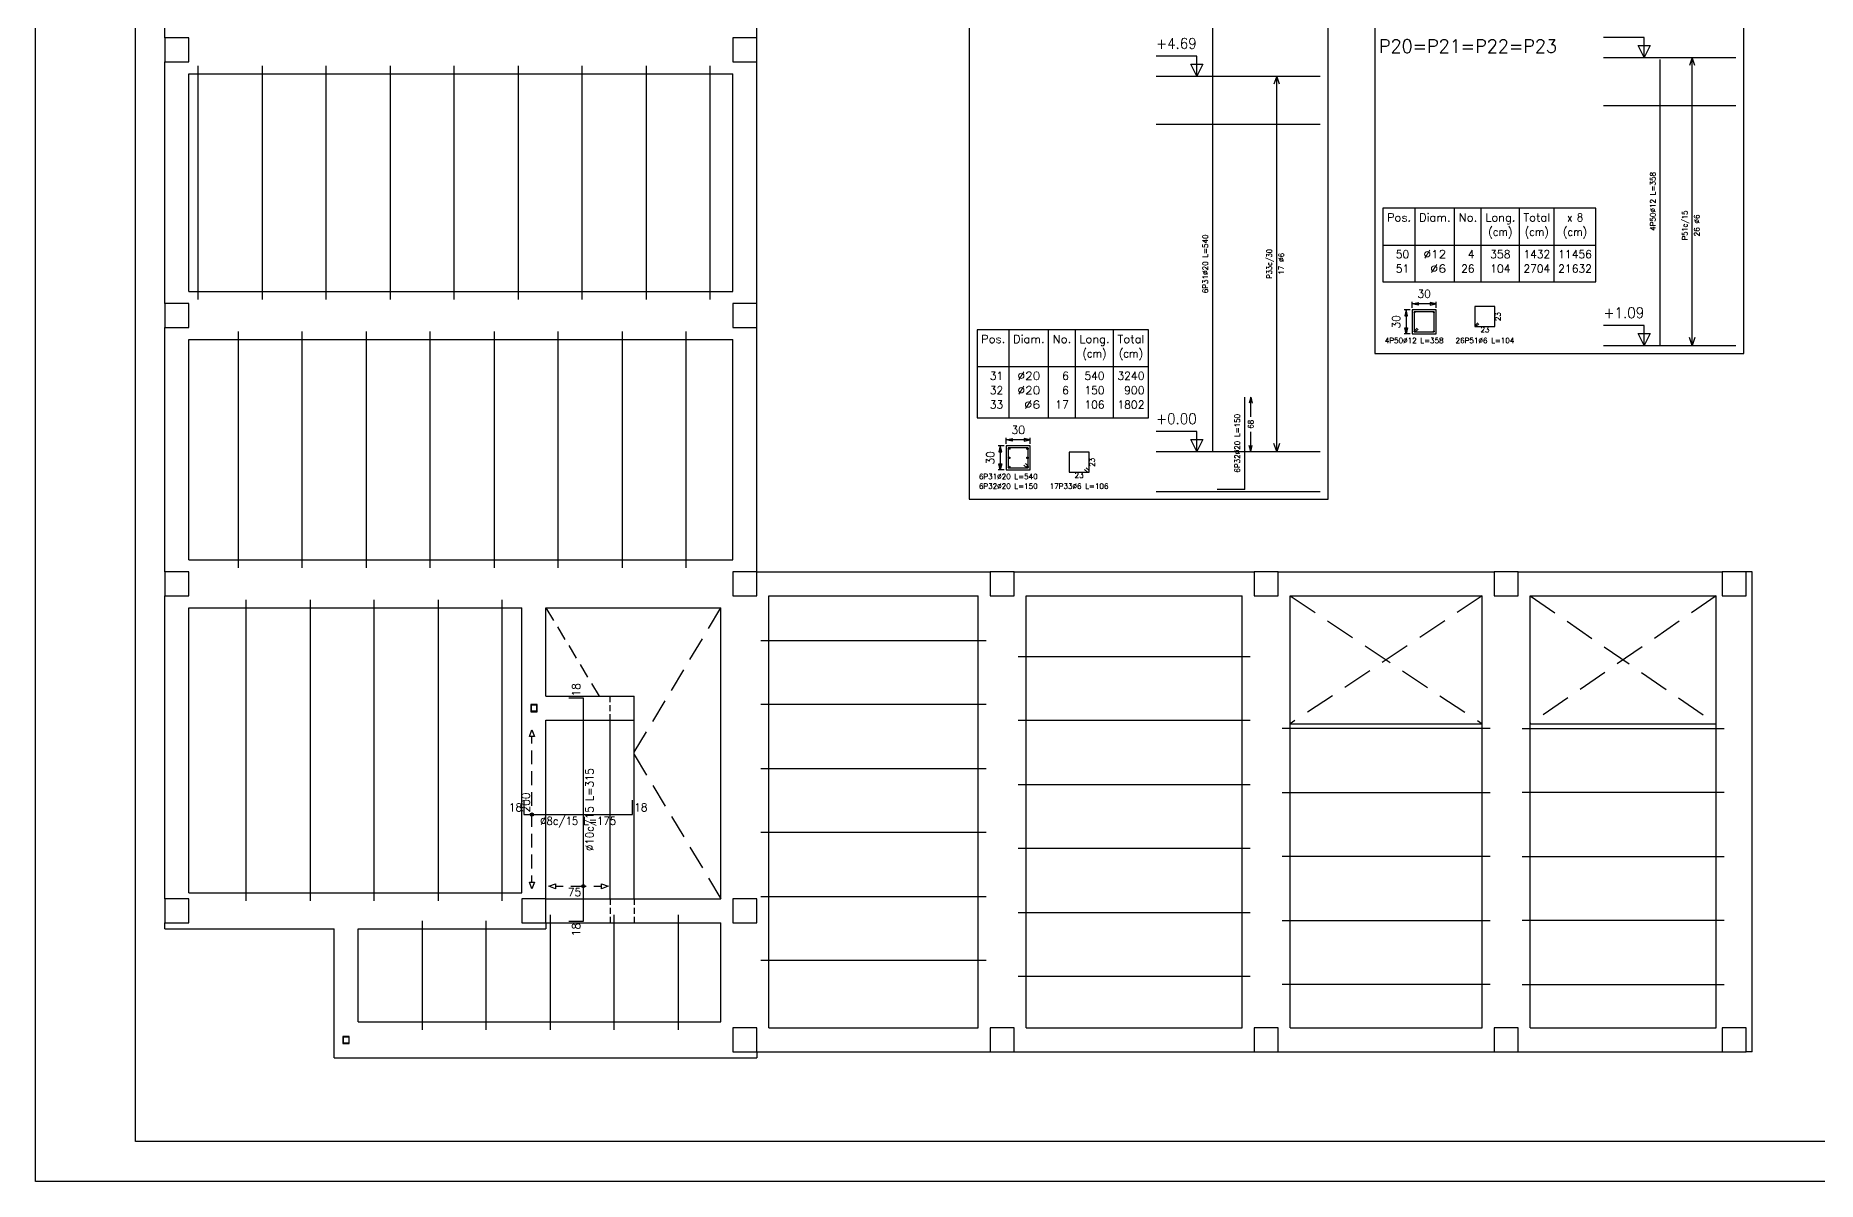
# Model space of a CAD drawing. Header units: millimetres. Extents: x 853.1 to 905, y 350.8 to 380.5.
# Drawn here: x 853.06 to 875.33, y 350.78 to 365.1 of the extents above; entities that cross this region are included whole.
import ezdxf
from ezdxf.enums import TextEntityAlignment as Align

# ---------------------------------------------------------------- set-up
doc = ezdxf.new("R2010")
doc.units = ezdxf.units.MM
doc.linetypes.add('CYPELINEA', pattern=[0])
doc.linetypes.add('TRAZOS2', pattern=[0.375, 0.25, -0.125])
for name, color, linetype in [('015', 1, 'Continuous'), ('07', 6, 'Continuous'), ('ARM_LONGITUDINAL', 3, 'CYPELINEA'), ('ARM_TRANSVERSAL', 2, 'CYPELINEA'), ('ARR_L_I_IG_DIST', 5, 'CYPELINEA'), ('ARR_L_I_IG_LINEA', 5, 'CYPELINEA'), ('ARR_LONG_INF', 4, 'CYPELINEA'), ('ARR_LONG_INF_ROT', 4, 'CYPELINEA'), ('ARR_T_I_IG_DIST', 5, 'CYPELINEA'), ('ARR_T_I_IG_LINEA', 5, 'CYPELINEA'), ('ARR_TRANS_INF', 4, 'CYPELINEA'), ('ARR_TRANS_INF_ROT', 4, 'CYPELINEA'), ('LONG_BARRAS', 3, 'CYPELINEA'), ('LONG_ESTRIBOS', 2, 'CYPELINEA'), ('LONG_FORJADO', 1, 'CYPELINEA'), ('LONG_INDNIVEL', 4, 'CYPELINEA'), ('LONG_NIVEL', 4, 'CYPELINEA'), ('LONG_TEXTOS', 5, 'CYPELINEA'), ('PA_GRAF_HUEC', 7, 'CYPELINEA'), ('PA_NERV_UNI', 7, 'CYPELINEA'), ('PILAR_RECT', 2, 'CYPELINEA'), ('REF_REFERENCIAS', 7, 'CYPELINEA'), ('SEC_BARRAS', 3, 'CYPELINEA'), ('SEC_COTAS', 4, 'CYPELINEA'), ('SEC_DIM_PILAR', 4, 'CYPELINEA'), ('SEC_ESTRIBO', 2, 'CYPELINEA'), ('SEC_SECCION', 1, 'CYPELINEA'), ('TABLAS', 1, 'CYPELINEA'), ('VIGAS', 5, 'CYPELINEA')]:
    doc.layers.add(name, color=color, linetype=linetype)
doc.styles.get("Standard").update_dxf_attribs({"font": 'romans.shx'})

msp = doc.modelspace()

# ---------------------------------------------------------------- linework, layer by layer
at = {"layer": '015'}
msp.add_lwpolyline([(853.062, 350.784), (853.062, 380.484), (904.987, 380.484), (904.987, 350.784)], close=True, dxfattribs=at)
at = {"layer": '07'}
msp.add_lwpolyline([(854.312, 351.284), (854.312, 379.984), (904.487, 379.984), (904.487, 351.284)], close=True, dxfattribs=at)
at = {"layer": 'ARR_L_I_IG_LINEA'}
for p, q in [((859.234, 356.344), (859.265, 356.428)), ((859.265, 356.344), (859.234, 356.344)), ((859.265, 356.428), (859.296, 356.344)), ((859.265, 356.257), (859.265, 356.344)), ((859.296, 356.344), (859.265, 356.344)), ((859.265, 355.997), (859.265, 356.17)), ((859.265, 355.737), (859.265, 355.91)), ((859.265, 355.476), (859.265, 355.65)), ((859.265, 355.216), (859.265, 355.389)), ((859.265, 354.955), (859.265, 355.129)), ((859.265, 354.695), (859.265, 354.869)), ((859.265, 354.522), (859.265, 354.608)), ((859.234, 354.522), (859.265, 354.522)), ((859.265, 354.438), (859.234, 354.522)), ((859.296, 354.522), (859.265, 354.438)), ((859.265, 354.522), (859.296, 354.522))]:
    msp.add_line(p, q, dxfattribs=at)
msp.add_circle((859.265, 355.368), 0.02, dxfattribs=at)
at = {"layer": 'ARR_LONG_INF'}
for p, q in [((859.163, 355.548), (859.163, 355.368)), ((860.523, 355.368), (860.523, 355.548)), ((859.163, 355.368), (860.523, 355.368))]:
    msp.add_line(p, q, dxfattribs=at)
at = {"layer": 'ARR_T_I_IG_LINEA'}
for p, q in [((859.478, 354.473), (859.562, 354.504)), ((859.562, 354.442), (859.478, 354.473)), ((859.562, 354.504), (859.562, 354.473)), ((859.562, 354.473), (859.657, 354.473)), ((859.562, 354.473), (859.562, 354.442)), ((859.753, 354.473), (859.944, 354.473)), ((860.039, 354.473), (860.134, 354.473)), ((860.134, 354.504), (860.218, 354.473)), ((860.134, 354.473), (860.134, 354.504)), ((860.134, 354.442), (860.134, 354.473)), ((860.218, 354.473), (860.134, 354.442))]:
    msp.add_line(p, q, dxfattribs=at)
msp.add_circle((859.908, 354.473), 0.02, dxfattribs=at)
at = {"layer": 'ARR_TRANS_INF'}
for p, q in [((859.908, 356.824), (859.728, 356.824)), ((859.908, 354.034), (859.908, 356.824)), ((859.728, 354.034), (859.908, 354.034))]:
    msp.add_line(p, q, dxfattribs=at)
at = {"layer": 'LONG_BARRAS'}
for p, q in [((867.775, 359.906), (867.775, 365.306)), ((873.368, 361.231), (873.368, 364.806)), ((868.175, 359.431), (868.175, 360.586)), ((868.175, 359.431), (867.83, 359.431))]:
    msp.add_line(p, q, dxfattribs=at)
at = {"layer": 'LONG_ESTRIBOS'}
for p, q in [((873.768, 364.831), (873.733, 364.731)), ((873.768, 361.231), (873.768, 364.831)), ((873.803, 364.731), (873.768, 364.831)), ((868.575, 364.596), (868.54, 364.496)), ((868.575, 359.906), (868.575, 364.596)), ((868.61, 364.496), (868.575, 364.596)), ((873.768, 361.231), (873.733, 361.331)), ((873.803, 361.331), (873.768, 361.231)), ((868.575, 359.906), (868.54, 360.006)), ((868.61, 360.006), (868.575, 359.906))]:
    msp.add_line(p, q, dxfattribs=at)
at = {"layer": 'LONG_FORJADO'}
for p, q in [((872.66, 364.831), (874.313, 364.831)), ((867.067, 364.596), (869.12, 364.596)), ((872.66, 364.231), (874.313, 364.231)), ((867.067, 363.996), (869.12, 363.996)), ((872.66, 361.231), (874.313, 361.231)), ((867.067, 359.906), (869.12, 359.906)), ((867.067, 359.406), (869.12, 359.406))]:
    msp.add_line(p, q, dxfattribs=at)
at = {"layer": 'LONG_INDNIVEL'}
for p, q in [((873.168, 365.081), (872.66, 365.081)), ((873.168, 364.831), (873.168, 365.081)), ((867.575, 364.846), (867.067, 364.846)), ((867.575, 364.596), (867.575, 364.846)), ((873.093, 364.981), (873.243, 364.981)), ((873.168, 364.831), (873.093, 364.981)), ((873.243, 364.981), (873.168, 364.831)), ((867.5, 364.746), (867.65, 364.746)), ((867.575, 364.596), (867.5, 364.746)), ((867.65, 364.746), (867.575, 364.596)), ((873.168, 361.481), (872.66, 361.481)), ((873.168, 361.231), (873.168, 361.481)), ((873.093, 361.381), (873.243, 361.381)), ((873.168, 361.231), (873.093, 361.381)), ((873.243, 361.381), (873.168, 361.231)), ((867.575, 360.156), (867.067, 360.156)), ((867.575, 359.906), (867.575, 360.156)), ((867.5, 360.056), (867.65, 360.056)), ((867.575, 359.906), (867.5, 360.056)), ((867.65, 360.056), (867.575, 359.906))]:
    msp.add_line(p, q, dxfattribs=at)
at = {"layer": 'LONG_TEXTOS'}
for p, q in [((868.25, 360.586), (868.232, 360.511)), ((868.25, 360.339), (868.25, 360.586)), ((868.25, 360.586), (868.267, 360.511)), ((868.25, 359.906), (868.25, 360.152)), ((868.25, 359.906), (868.232, 359.981)), ((868.25, 359.906), (868.267, 359.981))]:
    msp.add_line(p, q, dxfattribs=at)
at = {"layer": 'PA_GRAF_HUEC'}
for p, q in [((859.441, 357.952), (859.536, 357.794)), ((861.473, 357.694), (861.628, 357.952)), ((859.583, 357.715), (859.678, 357.558)), ((859.725, 357.479), (859.82, 357.321)), ((861.241, 357.307), (861.396, 357.565)), ((859.867, 357.243), (859.962, 357.085)), ((860.009, 357.006), (860.104, 356.849)), ((861.008, 356.92), (861.163, 357.178)), ((860.775, 356.533), (860.93, 356.791)), ((860.543, 356.146), (860.698, 356.404)), ((860.543, 356.119), (860.698, 355.861)), ((860.775, 355.732), (860.93, 355.475)), ((861.008, 355.346), (861.163, 355.088)), ((861.241, 354.959), (861.396, 354.701)), ((861.473, 354.572), (861.628, 354.314))]:
    msp.add_line(p, q, dxfattribs=at)
at = {"layer": 'PA_NERV_UNI'}
for p, q in [((855.093, 361.804), (855.093, 364.724)), ((855.893, 364.724), (855.893, 361.804)), ((856.693, 361.804), (856.693, 364.724)), ((857.493, 364.724), (857.493, 361.804)), ((858.293, 361.804), (858.293, 364.724)), ((859.093, 364.724), (859.093, 361.804)), ((859.893, 361.804), (859.893, 364.724)), ((860.693, 364.724), (860.693, 361.804)), ((861.493, 361.804), (861.493, 364.724)), ((855.593, 361.404), (855.593, 358.452)), ((856.393, 358.452), (856.393, 361.404)), ((857.193, 361.404), (857.193, 358.452)), ((857.993, 358.452), (857.993, 361.404)), ((858.793, 361.404), (858.793, 358.452)), ((859.593, 358.452), (859.593, 361.404)), ((860.393, 361.404), (860.393, 358.452)), ((861.193, 358.452), (861.193, 361.404)), ((855.693, 354.289), (855.693, 358.052)), ((856.493, 358.052), (856.493, 354.289)), ((857.293, 354.289), (857.293, 358.052)), ((858.093, 358.052), (858.093, 354.289)), ((858.893, 354.289), (858.893, 358.052)), ((862.128, 357.544), (864.943, 357.544)), ((865.343, 357.344), (868.243, 357.344)), ((864.943, 356.744), (862.128, 356.744)), ((868.243, 356.544), (865.343, 356.544)), ((871.243, 356.444), (868.643, 356.444)), ((871.643, 356.444), (874.168, 356.444)), ((862.128, 355.944), (864.943, 355.944)), ((865.343, 355.744), (868.243, 355.744)), ((868.643, 355.644), (871.243, 355.644)), ((874.168, 355.644), (871.643, 355.644)), ((864.943, 355.144), (862.128, 355.144)), ((868.243, 354.944), (865.343, 354.944)), ((871.243, 354.844), (868.643, 354.844)), ((871.643, 354.844), (874.168, 354.844)), ((862.128, 354.344), (864.943, 354.344)), ((859.493, 354.114), (859.493, 352.676)), ((860.293, 352.676), (860.293, 354.114)), ((861.093, 354.114), (861.093, 352.676)), ((865.343, 354.144), (868.243, 354.144)), ((857.893, 354.039), (857.893, 352.676)), ((858.693, 352.676), (858.693, 354.039)), ((868.643, 354.044), (871.243, 354.044)), ((874.168, 354.044), (871.643, 354.044)), ((864.943, 353.544), (862.128, 353.544)), ((868.243, 353.344), (865.343, 353.344)), ((871.243, 353.244), (868.643, 353.244)), ((871.643, 353.244), (874.168, 353.244))]:
    msp.add_line(p, q, dxfattribs=at)
at = {"layer": 'PA_NERV_UNI', "linetype": 'TRAZOS2', "ltscale": 1.5}
for p, q in [((871.143, 358.102), (868.743, 356.502)), ((868.743, 358.102), (871.143, 356.502)), ((871.743, 358.102), (874.068, 356.502)), ((874.068, 358.102), (871.743, 356.502))]:
    msp.add_line(p, q, dxfattribs=at)
at = {"layer": 'PILAR_RECT'}
for p, q in [((854.678, 365.074), (854.678, 364.774)), ((854.978, 365.074), (854.678, 365.074)), ((854.978, 364.774), (854.978, 365.074)), ((862.078, 365.074), (861.778, 365.074)), ((861.778, 365.074), (861.778, 364.774)), ((862.078, 364.774), (862.078, 365.074)), ((854.678, 364.774), (854.978, 364.774)), ((861.778, 364.774), (862.078, 364.774)), ((854.678, 361.754), (854.678, 361.454)), ((854.978, 361.754), (854.678, 361.754)), ((854.978, 361.454), (854.978, 361.754)), ((862.078, 361.754), (861.778, 361.754)), ((861.778, 361.754), (861.778, 361.454)), ((862.078, 361.454), (862.078, 361.754)), ((854.678, 361.454), (854.978, 361.454)), ((861.778, 361.454), (862.078, 361.454)), ((854.678, 358.402), (854.678, 358.102)), ((854.978, 358.402), (854.678, 358.402)), ((854.978, 358.102), (854.978, 358.402)), ((862.078, 358.402), (861.778, 358.402)), ((861.778, 358.402), (861.778, 358.102)), ((862.078, 358.102), (862.078, 358.402)), ((864.993, 358.402), (864.993, 358.102)), ((865.293, 358.402), (864.993, 358.402)), ((865.293, 358.102), (865.293, 358.402)), ((868.593, 358.402), (868.293, 358.402)), ((868.293, 358.402), (868.293, 358.102)), ((868.593, 358.102), (868.593, 358.402)), ((871.293, 358.402), (871.293, 358.102)), ((871.593, 358.402), (871.293, 358.402)), ((871.593, 358.102), (871.593, 358.402)), ((874.443, 358.402), (874.143, 358.402)), ((874.143, 358.402), (874.143, 358.102)), ((874.443, 358.102), (874.443, 358.402)), ((854.678, 358.102), (854.978, 358.102)), ((861.778, 358.102), (862.078, 358.102)), ((864.993, 358.102), (865.293, 358.102)), ((868.293, 358.102), (868.593, 358.102)), ((871.293, 358.102), (871.593, 358.102)), ((874.143, 358.102), (874.443, 358.102)), ((854.678, 354.314), (854.678, 354.014)), ((854.978, 354.314), (854.678, 354.314)), ((854.978, 354.014), (854.978, 354.314)), ((859.141, 354.314), (859.141, 354.014)), ((859.441, 354.314), (859.141, 354.314)), ((859.441, 354.014), (859.441, 354.314)), ((862.078, 354.314), (861.778, 354.314)), ((861.778, 354.314), (861.778, 354.014)), ((862.078, 354.014), (862.078, 354.314)), ((854.678, 354.014), (854.978, 354.014)), ((859.141, 354.014), (859.441, 354.014)), ((861.778, 354.014), (862.078, 354.014)), ((862.078, 352.701), (861.778, 352.701)), ((861.778, 352.701), (861.778, 352.401)), ((862.078, 352.401), (862.078, 352.701)), ((864.993, 352.701), (864.993, 352.401)), ((865.293, 352.701), (864.993, 352.701)), ((865.293, 352.401), (865.293, 352.701)), ((868.593, 352.701), (868.293, 352.701)), ((868.293, 352.701), (868.293, 352.401)), ((868.593, 352.401), (868.593, 352.701)), ((871.293, 352.701), (871.293, 352.401)), ((871.593, 352.701), (871.293, 352.701)), ((871.593, 352.401), (871.593, 352.701)), ((874.443, 352.701), (874.143, 352.701)), ((874.143, 352.701), (874.143, 352.401)), ((874.443, 352.401), (874.443, 352.701)), ((861.778, 352.401), (862.078, 352.401)), ((864.993, 352.401), (865.293, 352.401)), ((868.293, 352.401), (868.593, 352.401)), ((871.293, 352.401), (871.593, 352.401)), ((874.143, 352.401), (874.443, 352.401))]:
    msp.add_line(p, q, dxfattribs=at)
for points in [[(859.251, 356.744), (859.251, 356.699), (859.259, 356.699), (859.259, 356.738), (859.323, 356.738), (859.323, 356.699), (859.331, 356.699), (859.331, 356.744), (859.251, 356.744)], [(859.331, 356.654), (859.331, 356.699), (859.323, 356.699), (859.323, 356.66), (859.259, 356.66), (859.259, 356.699), (859.251, 356.699), (859.251, 356.654), (859.331, 356.654)], [(856.903, 352.596), (856.903, 352.551), (856.911, 352.551), (856.911, 352.59), (856.975, 352.59), (856.975, 352.551), (856.983, 352.551), (856.983, 352.596), (856.903, 352.596)], [(856.983, 352.506), (856.983, 352.551), (856.975, 352.551), (856.975, 352.512), (856.911, 352.512), (856.911, 352.551), (856.903, 352.551), (856.903, 352.506), (856.983, 352.506)]]:
    msp.add_lwpolyline(points, dxfattribs=at)
at = {"layer": 'REF_REFERENCIAS'}
for p, q in [((864.73, 365.406), (864.73, 359.311)), ((869.22, 359.311), (869.22, 365.406)), ((869.803, 365.406), (869.803, 361.131)), ((874.413, 361.131), (874.413, 365.406)), ((869.803, 361.131), (874.413, 361.131)), ((864.73, 359.311), (869.22, 359.311))]:
    msp.add_line(p, q, dxfattribs=at)
at = {"layer": 'SEC_BARRAS'}
for centre, radius in [((870.299, 361.645), 0.006), ((870.537, 361.645), 0.006), ((870.299, 361.407), 0.006), ((870.537, 361.407), 0.006), ((865.23, 359.941), 0.01), ((865.46, 359.941), 0.01), ((865.23, 359.826), 0.01), ((865.23, 359.711), 0.01), ((865.46, 359.826), 0.01), ((865.46, 359.711), 0.01)]:
    msp.add_circle(centre, radius, dxfattribs=at)
at = {"layer": 'SEC_COTAS'}
for p, q in [((870.268, 361.701), (870.268, 361.776)), ((870.268, 361.751), (870.343, 361.768)), ((870.568, 361.751), (870.268, 361.751)), ((870.343, 361.733), (870.268, 361.751)), ((870.343, 361.768), (870.343, 361.733)), ((870.493, 361.768), (870.493, 361.733)), ((870.568, 361.751), (870.493, 361.768)), ((870.493, 361.733), (870.568, 361.751)), ((870.568, 361.701), (870.568, 361.776)), ((870.243, 361.676), (870.168, 361.676)), ((870.193, 361.676), (870.176, 361.601)), ((870.176, 361.601), (870.211, 361.601)), ((870.211, 361.601), (870.193, 361.676)), ((870.193, 361.676), (870.193, 361.376)), ((870.243, 361.376), (870.168, 361.376)), ((870.176, 361.451), (870.211, 361.451)), ((870.193, 361.376), (870.176, 361.451)), ((870.211, 361.451), (870.193, 361.376)), ((865.17, 359.976), (865.095, 359.976)), ((865.12, 359.976), (865.102, 359.901)), ((865.102, 359.901), (865.137, 359.901)), ((865.137, 359.901), (865.12, 359.976)), ((865.12, 359.976), (865.12, 359.676)), ((865.195, 360.001), (865.195, 360.076)), ((865.195, 360.051), (865.27, 360.068)), ((865.27, 360.033), (865.195, 360.051)), ((865.495, 360.051), (865.195, 360.051)), ((865.27, 360.068), (865.27, 360.033)), ((865.42, 360.068), (865.42, 360.033)), ((865.495, 360.051), (865.42, 360.068)), ((865.42, 360.033), (865.495, 360.051)), ((865.495, 360.001), (865.495, 360.076)), ((865.17, 359.676), (865.095, 359.676)), ((865.102, 359.751), (865.137, 359.751)), ((865.12, 359.676), (865.102, 359.751)), ((865.137, 359.751), (865.12, 359.676))]:
    msp.add_line(p, q, dxfattribs=at)
at = {"layer": 'SEC_ESTRIBO'}
for p, q in [((871.303, 361.716), (871.053, 361.716)), ((871.053, 361.716), (871.053, 361.466)), ((871.303, 361.466), (871.303, 361.716)), ((870.543, 361.651), (870.293, 361.651)), ((870.293, 361.651), (870.293, 361.401)), ((870.543, 361.401), (870.543, 361.651)), ((871.053, 361.478), (871.089, 361.513)), ((871.053, 361.466), (871.303, 361.466)), ((871.065, 361.466), (871.101, 361.501)), ((870.293, 361.413), (870.329, 361.448)), ((870.293, 361.401), (870.543, 361.401)), ((870.305, 361.401), (870.341, 361.436)), ((865.22, 359.951), (865.22, 359.701)), ((865.47, 359.951), (865.22, 359.951)), ((865.47, 359.701), (865.47, 359.951)), ((865.22, 359.701), (865.47, 359.701)), ((865.45, 359.701), (865.414, 359.736)), ((865.47, 359.721), (865.434, 359.756)), ((866.23, 359.896), (865.98, 359.896)), ((865.98, 359.896), (865.98, 359.646)), ((866.21, 359.646), (866.174, 359.681)), ((866.23, 359.666), (866.194, 359.701)), ((866.23, 359.646), (866.23, 359.896)), ((865.98, 359.646), (866.23, 359.646))]:
    msp.add_line(p, q, dxfattribs=at)
at = {"layer": 'SEC_SECCION'}
for p, q in [((870.568, 361.676), (870.268, 361.676)), ((870.268, 361.676), (870.268, 361.376)), ((870.568, 361.376), (870.568, 361.676)), ((870.268, 361.376), (870.568, 361.376)), ((865.195, 359.976), (865.195, 359.676)), ((865.495, 359.976), (865.195, 359.976)), ((865.495, 359.676), (865.495, 359.976)), ((865.195, 359.676), (865.495, 359.676))]:
    msp.add_line(p, q, dxfattribs=at)
at = {"layer": 'TABLAS'}
for p, q in [((872.564, 362.946), (869.903, 362.946)), ((869.903, 362.946), (869.903, 362.026)), ((870.305, 362.026), (870.305, 362.946)), ((870.798, 362.026), (870.798, 362.946)), ((871.132, 362.026), (871.132, 362.946)), ((871.608, 362.026), (871.608, 362.946)), ((872.044, 362.026), (872.044, 362.946)), ((872.564, 362.026), (872.564, 362.946)), ((869.903, 362.486), (872.564, 362.486)), ((869.903, 362.026), (872.564, 362.026)), ((864.83, 361.426), (864.83, 360.326)), ((866.971, 361.426), (864.83, 361.426)), ((865.231, 360.326), (865.231, 361.426)), ((865.724, 360.326), (865.724, 361.426)), ((866.058, 360.326), (866.058, 361.426)), ((866.535, 360.326), (866.535, 361.426)), ((866.971, 360.326), (866.971, 361.426)), ((864.83, 360.966), (866.971, 360.966)), ((864.83, 360.326), (866.971, 360.326))]:
    msp.add_line(p, q, dxfattribs=at)
at = {"layer": 'VIGAS'}
for p, q in [((854.678, 365.074), (854.678, 368.094)), ((862.078, 365.074), (862.078, 368.094)), ((854.678, 361.754), (854.678, 364.774)), ((854.978, 364.624), (861.778, 364.624)), ((854.978, 361.904), (854.978, 364.624)), ((861.778, 361.904), (861.778, 364.624)), ((862.078, 361.754), (862.078, 364.774)), ((854.978, 361.904), (861.778, 361.904)), ((854.678, 358.402), (854.678, 361.454)), ((854.978, 361.304), (861.778, 361.304)), ((854.978, 358.552), (854.978, 361.304)), ((861.778, 358.552), (861.778, 361.304)), ((862.078, 358.402), (862.078, 361.454)), ((854.978, 358.552), (859.291, 358.552)), ((859.291, 358.552), (861.778, 358.552)), ((862.078, 358.402), (864.993, 358.402)), ((865.293, 358.402), (868.293, 358.402)), ((868.593, 358.402), (871.293, 358.402)), ((871.593, 358.402), (874.143, 358.402)), ((874.518, 358.402), (874.443, 358.402)), ((874.518, 352.401), (874.518, 358.402)), ((854.678, 354.314), (854.678, 358.102)), ((854.978, 357.952), (859.141, 357.952)), ((854.978, 354.389), (854.978, 357.952)), ((859.141, 356.699), (859.141, 357.952)), ((859.441, 356.849), (859.441, 357.952)), ((859.441, 357.952), (861.628, 357.952)), ((861.628, 354.314), (861.628, 357.952)), ((862.228, 354.164), (862.228, 358.102)), ((862.228, 358.102), (864.843, 358.102)), ((864.843, 352.701), (864.843, 358.102)), ((865.443, 352.701), (865.443, 358.102)), ((865.443, 358.102), (868.143, 358.102)), ((868.143, 352.701), (868.143, 358.102)), ((868.743, 352.701), (868.743, 358.102)), ((868.743, 358.102), (871.143, 358.102)), ((871.143, 352.701), (871.143, 358.102)), ((871.743, 352.701), (871.743, 358.102)), ((871.743, 358.102), (874.068, 358.102)), ((874.068, 352.701), (874.068, 358.102)), ((859.441, 356.849), (860.543, 356.849)), ((860.243, 356.774), (860.243, 356.849)), ((860.543, 354.314), (860.543, 356.849)), ((859.141, 354.389), (859.141, 356.699)), ((860.243, 356.661), (860.243, 356.736)), ((860.243, 356.549), (860.243, 356.624)), ((859.441, 354.314), (859.441, 356.549)), ((859.441, 356.549), (860.543, 356.549)), ((860.243, 354.314), (860.243, 356.549)), ((868.743, 356.502), (871.143, 356.502)), ((871.743, 356.502), (874.068, 356.502)), ((854.978, 354.389), (856.943, 354.389)), ((856.943, 354.389), (859.141, 354.389)), ((859.441, 354.314), (861.628, 354.314)), ((860.243, 354.314), (860.243, 354.239)), ((860.243, 354.201), (860.243, 354.126)), ((860.543, 354.314), (860.543, 354.239)), ((860.543, 354.201), (860.543, 354.126)), ((862.228, 352.701), (862.228, 354.164)), ((854.678, 353.939), (854.678, 354.014)), ((854.678, 353.939), (856.793, 353.939)), ((856.793, 352.326), (856.793, 353.939)), ((857.093, 353.939), (859.441, 353.939)), ((857.093, 352.776), (857.093, 353.939)), ((859.441, 354.014), (861.628, 354.014)), ((859.441, 354.014), (859.441, 353.939)), ((860.243, 354.089), (860.243, 354.014)), ((860.543, 354.089), (860.543, 354.014)), ((861.628, 352.776), (861.628, 354.014)), ((857.093, 352.776), (861.628, 352.776)), ((862.228, 352.701), (864.843, 352.701)), ((865.443, 352.701), (868.143, 352.701)), ((868.743, 352.701), (871.143, 352.701)), ((871.743, 352.701), (874.068, 352.701)), ((856.793, 352.326), (862.078, 352.326)), ((862.078, 352.401), (864.993, 352.401)), ((862.078, 352.401), (862.078, 352.326)), ((865.293, 352.401), (868.293, 352.401)), ((868.593, 352.401), (871.293, 352.401)), ((871.593, 352.401), (874.143, 352.401)), ((874.518, 352.401), (874.443, 352.401))]:
    msp.add_line(p, q, dxfattribs=at)

# ---------------------------------------------------------------- texts
at = {"layer": 'ARM_LONGITUDINAL', "width": 0.887291}
for s, p, p2 in [('4P50%%c12 L=358', (869.926, 361.259), (870.661, 361.259)), ('6P31%%c20 L=540', (864.852, 359.559), (865.587, 359.559)), ('6P32%%c20 L=150', (864.852, 359.439), (865.587, 359.439))]:
    msp.add_text(s, height=0.06665, dxfattribs=at).set_placement(p, p2, align=Align.FIT)
at = {"layer": 'ARM_TRANSVERSAL'}
for s, height, width, p, p2 in [('23', 0.0667, 0.953752, (871.122, 361.395), (871.234, 361.395)), ('26P51%%c6 L=104', 0.06665, 0.883904, (870.811, 361.259), (871.546, 361.259)), ('17P33%%c6 L=106', 0.06665, 0.887291, (865.737, 359.439), (866.472, 359.439)), ('23', 0.0667, 0.953752, (866.049, 359.575), (866.161, 359.575))]:
    msp.add_text(s, height=height, dxfattribs=dict(at, width=width)).set_placement(p, p2, align=Align.FIT)
at = {"layer": 'ARM_TRANSVERSAL', "width": 0.953752}
for p, p2 in [((871.374, 361.535), (871.374, 361.647)), ((866.3, 359.715), (866.3, 359.827))]:
    msp.add_text('23', height=0.0667, rotation=90, dxfattribs=at).set_placement(p, p2, align=Align.FIT)
at = {"layer": 'ARR_L_I_IG_DIST', "width": 0.928421}
msp.add_text('200', height=0.1, rotation=90, dxfattribs=at).set_placement((859.24, 355.393), (859.24, 355.645), align=Align.FIT)
at = {"layer": 'ARR_LONG_INF_ROT'}
for s, width, p, p2 in [('18', 0.953514, (858.975, 355.408), (859.143, 355.408)), ('18', 0.953514, (860.543, 355.408), (860.711, 355.408)), ('%%c8c/15 L=175', 0.832125, (859.367, 355.239), (860.318, 355.239))]:
    msp.add_text(s, height=0.1, dxfattribs=dict(at, width=width)).set_placement(p, p2, align=Align.FIT)
at = {"layer": 'ARR_T_I_IG_DIST', "width": 0.953514}
msp.add_text('75', height=0.1, dxfattribs=at).set_placement((859.715, 354.348), (859.883, 354.348), align=Align.FIT)
at = {"layer": 'ARR_TRANS_INF_ROT'}
for s, width, p, p2 in [('18', 0.953514, (859.868, 356.844), (859.868, 357.012)), ('%%c10c/15 L=315', 0.835962, (860.036, 354.912), (860.036, 355.947)), ('18', 0.953514, (859.868, 353.846), (859.868, 354.014))]:
    msp.add_text(s, height=0.1, rotation=90, dxfattribs=dict(at, width=width)).set_placement(p, p2, align=Align.FIT)
at = {"layer": 'LONG_NIVEL'}
for s, width, p, p2 in [('+4.69', 0.869565, (867.067, 364.938), (867.575, 364.938)), ('+1.09', 0.869565, (872.66, 361.573), (873.168, 361.573)), ('+0.00', 0.860215, (867.067, 360.248), (867.575, 360.248))]:
    msp.add_text(s, height=0.1333, dxfattribs=dict(at, width=width)).set_placement(p, p2, align=Align.FIT)
at = {"layer": 'LONG_TEXTOS'}
for s, height, width, p, p2 in [('4P50%%c12 L=358', 0.06665, 0.887291, (873.31, 362.663), (873.31, 363.398)), ('P51c/15', 0.0667, 0.842493, (873.71, 362.546), (873.71, 362.915)), ('26 %%c6', 0.0667, 0.890016, (873.86, 362.594), (873.86, 362.868)), ('6P31%%c20 L=540', 0.06665, 0.887291, (867.716, 361.883), (867.716, 362.618)), ('P33c/30', 0.0667, 0.842493, (868.516, 362.066), (868.516, 362.435)), ('17 %%c6', 0.0667, 0.890016, (868.666, 362.114), (868.666, 362.388)), ('6P32%%c20 L=150', 0.06665, 0.887291, (868.116, 359.641), (868.116, 360.376)), ('68', 0.0667, 0.953752, (868.283, 360.19), (868.283, 360.302))]:
    msp.add_text(s, height=height, rotation=90, dxfattribs=dict(at, width=width)).set_placement(p, p2, align=Align.FIT)
at = {"layer": 'REF_REFERENCIAS', "width": 0.878928}
msp.add_text('P20=P21=P22=P23', height=0.16665, dxfattribs=at).set_placement((869.853, 364.889), (872.078, 364.889), align=Align.FIT)
at = {"layer": 'SEC_DIM_PILAR', "width": 0.953514}
for p, p2 in [((870.334, 361.826), (870.502, 361.826)), ((865.261, 360.126), (865.429, 360.126))]:
    msp.add_text('30', height=0.1, dxfattribs=at).set_placement(p, p2, align=Align.FIT)
for p, p2 in [((870.118, 361.442), (870.118, 361.61)), ((865.045, 359.742), (865.045, 359.91))]:
    msp.add_text('30', height=0.1, rotation=90, dxfattribs=at).set_placement(p, p2, align=Align.FIT)
at = {"layer": 'TABLAS'}
for s, width, p, p2 in [('Pos.', 1.005, (869.953, 362.781), (870.255, 362.781)), ('Diam.', 0.9825, (870.355, 362.781), (870.748, 362.781)), ('No.', 1.045532, (870.848, 362.781), (871.082, 362.781)), ('Long.', 0.988312, (871.182, 362.781), (871.559, 362.781)), ('Total', 1.008, (871.658, 362.781), (871.994, 362.781)), ('x 8', 0.761727, (872.205, 362.781), (872.404, 362.781)), ('(cm)', 0.875, (871.22, 362.601), (871.52, 362.601)), ('(cm)', 0.875, (871.676, 362.601), (871.976, 362.601)), ('(cm)', 0.875, (872.154, 362.601), (872.454, 362.601)), ('50', 0.953514, (870.062, 362.321), (870.23, 362.321)), ('%%c12', 1.06875, (870.409, 362.321), (870.694, 362.321)), ('4', 0.98, (870.965, 362.321), (871.049, 362.321)), ('358', 0.928421, (871.244, 362.321), (871.496, 362.321)), ('1432', 0.916364, (871.658, 362.321), (871.994, 362.321)), ('11456', 0.909278, (872.094, 362.321), (872.514, 362.321)), ('51', 1.138065, (870.062, 362.141), (870.23, 362.141)), ('%%c6', 1.1725, (870.493, 362.141), (870.694, 362.141)), ('26', 0.953514, (870.881, 362.141), (871.049, 362.141)), ('104', 0.912414, (871.244, 362.141), (871.496, 362.141)), ('2704', 0.904615, (871.658, 362.141), (871.994, 362.141)), ('21632', 0.909278, (872.094, 362.141), (872.514, 362.141)), ('Pos.', 1.005, (864.88, 361.261), (865.181, 361.261)), ('Diam.', 0.9825, (865.281, 361.261), (865.674, 361.261)), ('No.', 1.045532, (865.774, 361.261), (866.008, 361.261)), ('Long.', 0.988312, (866.109, 361.261), (866.485, 361.261)), ('Total', 1.008, (866.585, 361.261), (866.921, 361.261)), ('(cm)', 0.875, (866.147, 361.081), (866.447, 361.081)), ('(cm)', 0.875, (866.603, 361.081), (866.903, 361.081)), ('31', 1.138065, (864.989, 360.801), (865.157, 360.801)), ('%%c20', 1.06875, (865.335, 360.801), (865.62, 360.801)), ('6', 1.037647, (865.891, 360.801), (865.975, 360.801)), ('540', 0.928421, (866.171, 360.801), (866.423, 360.801)), ('3240', 0.916364, (866.585, 360.801), (866.921, 360.801)), ('32', 0.953514, (864.989, 360.621), (865.157, 360.621)), ('%%c20', 1.06875, (865.335, 360.621), (865.62, 360.621)), ('6', 1.037647, (865.891, 360.621), (865.975, 360.621)), ('150', 0.928421, (866.171, 360.621), (866.423, 360.621)), ('900', 0.928421, (866.669, 360.621), (866.921, 360.621)), ('33', 0.953514, (864.989, 360.441), (865.157, 360.441)), ('%%c6', 1.1725, (865.419, 360.441), (865.62, 360.441)), ('17', 0.953514, (865.807, 360.441), (865.975, 360.441)), ('106', 0.928421, (866.171, 360.441), (866.423, 360.441)), ('1802', 0.916364, (866.585, 360.441), (866.921, 360.441))]:
    msp.add_text(s, height=0.1, dxfattribs=dict(at, width=width)).set_placement(p, p2, align=Align.FIT)

doc.saveas('drawing.dxf')
